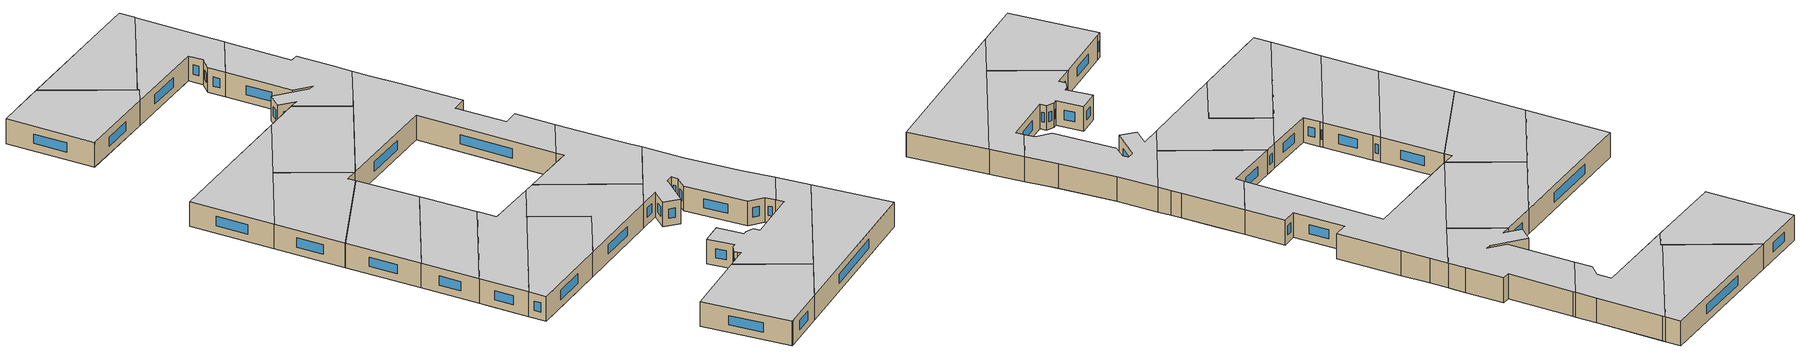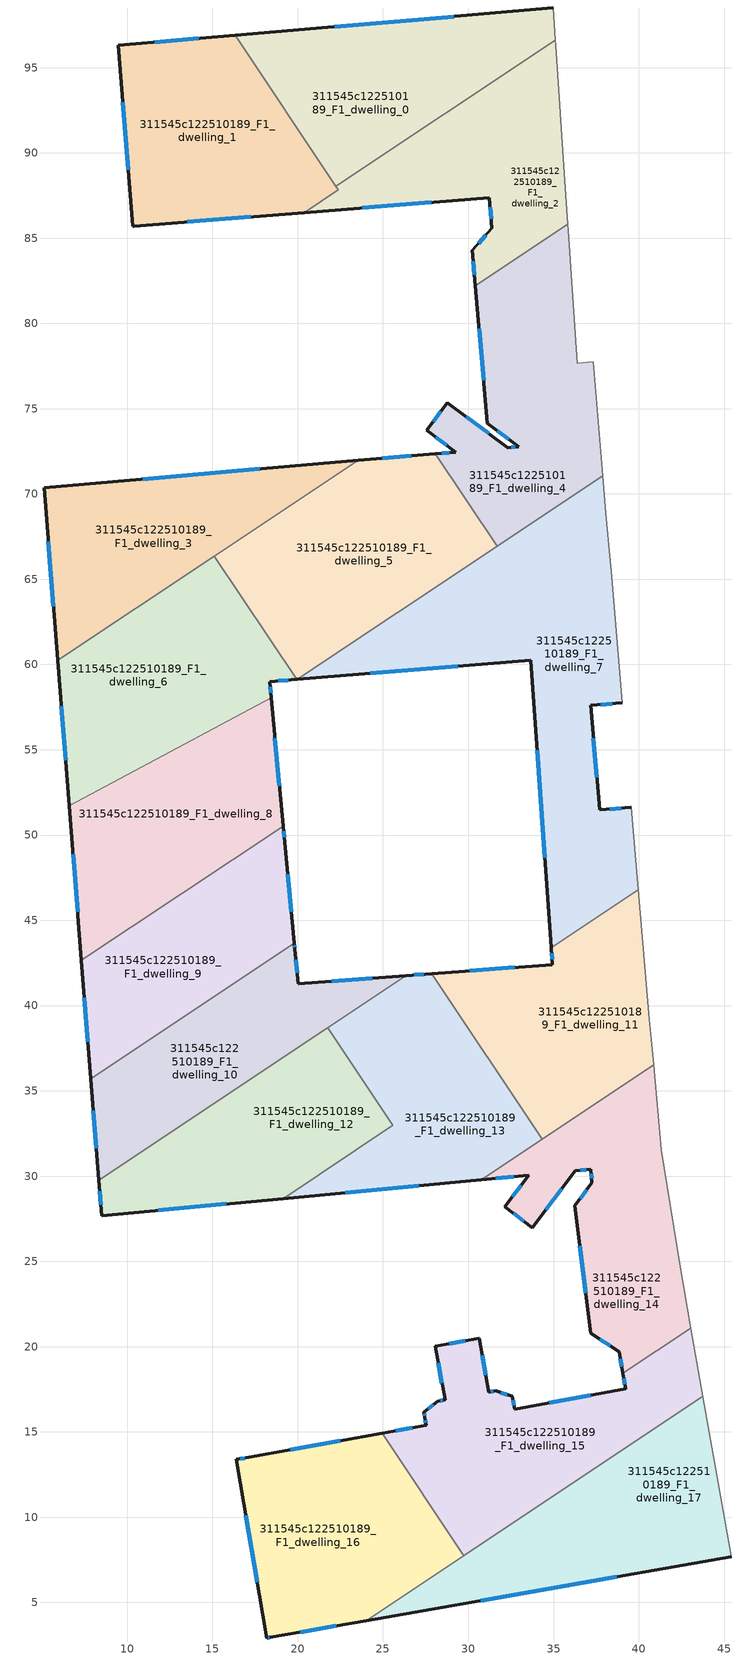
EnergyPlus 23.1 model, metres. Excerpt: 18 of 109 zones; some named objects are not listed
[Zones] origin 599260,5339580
311545c122510189_F1_dwelling_0
 floor to 311545c122510189_F0_dwelling_3 (EU_floor_Construction): 26.82,97.8 26.78,91.06 22.24,88.04 20.9,90.05 19.84,97.2 z3
 floor to 311545c122510189_F0_dwelling_4 (EU_floor_Construction): 19.84,97.2 20.9,90.05 16.34,96.9 z3
 floor to 311545c122510189_F0_dwelling_1 (EU_floor_Construction): 34.98,98.5 35.11,96.61 33.11,95.28 33.55,98.37 z3
 floor to 311545c122510189_F0_dwelling_2 (EU_floor_Construction): 33.55,98.37 33.11,95.28 26.78,91.06 26.82,97.8 27.08,97.82 z3
 wall outside (EU_wall_Construction): 34.98,98.5 16.34,96.9 z3:6
 wall adiabatic (EU_wall_Construction): 35.11,96.61 34.98,98.5 z3:6
 wall to 311545c122510189_F1_dwelling_2 (EU_wall_Construction): 22.24,88.04 35.11,96.61 z3:6
 wall to 311545c122510189_F1_dwelling_1 (EU_wall_Construction): 16.34,96.9 22.24,88.04 z3:6
 window (EU_Window_Construction): 29.14,98 22.19,97.4 z3.94:5.06
 ceiling to 311545c122510189_F2_dwelling_0 (EU_floor_Construction): 35.11,96.61 34.98,98.5 16.34,96.9 22.24,88.04 z6
311545c122510189_F1_dwelling_1
 floor to 311545c122510189_F0_dwelling_4 (EU_floor_Construction): 16.34,96.9 20.9,90.05 21.34,87.14 20.38,86.5 10.32,85.69 9.47,96.31 z3
 floor to 311545c122510189_F0_dwelling_3 (EU_floor_Construction): 20.9,90.05 22.38,87.83 21.34,87.14 z3
 wall outside (EU_wall_Construction): 16.34,96.9 9.47,96.31 10.32,85.69 10.38,85.69 20.38,86.5 z3:6
 wall to 311545c122510189_F1_dwelling_2 (EU_wall_Construction): 20.38,86.5 22.38,87.83 22.24,88.04 z3:6
 window (EU_Window_Construction): 13.52,85.95 17.24,86.25 / 9.74,92.98 10.05,89.02 / 14.19,96.72 11.63,96.5 z3.94:5.06
 ceiling to 311545c122510189_F2_dwelling_1 (EU_floor_Construction): 22.38,87.83 16.34,96.9 9.47,96.31 10.32,85.69 10.38,85.69 20.38,86.5 z6
311545c122510189_F1_dwelling_10
 floor to 311545c122510189_F0_dwelling_10 (EU_floor_Construction): 19.82,43.39 20.02,41.29 21.13,41.37 18.07,36.25 8.33,29.77 7.98,34.18 15.33,40.67 19.79,43.65 z3
 floor to 311545c122510189_F0_dwelling_11 (EU_floor_Construction): 26.35,41.76 18.07,36.25 21.13,41.37 z3
 floor to 311545c122510189_F0_dwelling_9 (EU_floor_Construction): 15.33,40.67 7.98,34.18 7.86,35.71 z3
 wall outside (EU_wall_Construction): 7.86,35.71 8.33,29.76 / 26.35,41.76 20.02,41.29 19.83,43.31 19.79,43.65 z3:6
 wall to 311545c122510189_F1_dwelling_9 (EU_wall_Construction): 19.79,43.65 7.86,35.71 z3:6
 wall to 311545c122510189_F1_dwelling_12 (EU_wall_Construction): 8.33,29.76 21.77,38.71 z3:6
 wall to 311545c122510189_F1_dwelling_13 (EU_wall_Construction): 21.77,38.71 26.35,41.76 z3:6
 window (EU_Window_Construction): 8.01,33.84 8.19,31.63 / 19.82,43.42 19.8,43.54 / 19.96,41.93 19.89,42.68 / 24.36,41.62 22,41.44 z3.94:5.06
 ceiling to 311545c122510189_F2_dwelling_10 (EU_floor_Construction): 26.35,41.76 20.02,41.29 19.83,43.31 19.79,43.65 7.86,35.71 8.33,29.76 z6
311545c122510189_F1_dwelling_11
 floor to 311545c122510189_F0_dwelling_17 (EU_floor_Construction): 40.28,43.21 40.62,39.21 40.74,38.02 40.88,36.53 36.44,33.57 31.61,42.15 34.94,42.4 34.87,43.39 37.19,44.94 z3
 floor to 311545c122510189_F0_dwelling_18 (EU_floor_Construction): 39.97,46.79 40.28,43.21 37.19,44.94 z3
 floor to 311545c122510189_F0_dwelling_16 (EU_floor_Construction): 31.61,42.15 36.44,33.57 34.33,32.16 27.86,41.88 z3
 wall outside (EU_wall_Construction): 34.87,43.39 34.94,42.4 27.86,41.88 z3:6
 wall to 311545c122510189_F1_dwelling_13 (EU_wall_Construction): 27.86,41.88 34.33,32.16 z3:6
 wall to 311545c122510189_F1_dwelling_7 (EU_wall_Construction): 39.97,46.79 34.87,43.39 z3:6
 wall adiabatic (EU_wall_Construction): 40.88,36.53 40.74,38.02 40.62,39.21 39.97,46.79 z3:6
 wall to 311545c122510189_F1_dwelling_14 (EU_wall_Construction): 34.33,32.16 40.88,36.53 z3:6
 window (EU_Window_Construction): 32.72,42.24 30.08,42.04 / 34.89,43.08 34.92,42.71 z3.94:5.06
 ceiling to 311545c122510189_F2_dwelling_11 (EU_floor_Construction): 40.88,36.53 40.74,38.02 40.62,39.21 39.97,46.79 34.87,43.39 34.94,42.4 27.86,41.88 34.33,32.16 z6
311545c122510189_F1_dwelling_12
 floor to 311545c122510189_F0_dwelling_11 (EU_floor_Construction): 21.77,38.71 25.59,32.98 19.14,28.68 13.22,28.12 18.07,36.25 z3
 floor to 311545c122510189_F0_dwelling_10 (EU_floor_Construction): 18.07,36.25 13.22,28.12 8.5,27.68 8.33,29.77 z3
 wall outside (EU_wall_Construction): 8.33,29.76 8.5,27.68 19.14,28.68 z3:6
 wall to 311545c122510189_F1_dwelling_13 (EU_wall_Construction): 19.14,28.68 25.59,32.98 21.77,38.71 z3:6
 window (EU_Window_Construction): 11.83,27.99 15.8,28.37 / 8.38,29.11 8.45,28.33 z3.94:5.06
 ceiling to 311545c122510189_F2_dwelling_12 (EU_floor_Construction): 25.59,32.98 21.77,38.71 8.33,29.76 8.5,27.68 19.14,28.68 z6
311545c122510189_F1_dwelling_13
 floor to 311545c122510189_F0_dwelling_16 (EU_floor_Construction): 27.86,41.88 34.33,32.16 30.75,29.78 24.99,29.24 27.39,41.84 z3
 floor to 311545c122510189_F0_dwelling_11 (EU_floor_Construction): 27.39,41.84 24.99,29.24 19.14,28.68 25.59,32.98 21.77,38.71 26.35,41.76 z3
 wall outside (EU_wall_Construction): 27.86,41.88 26.35,41.76 / 19.14,28.68 30.75,29.78 z3:6
 wall to 311545c122510189_F1_dwelling_14 (EU_wall_Construction): 30.75,29.78 34.33,32.16 z3:6
 window (EU_Window_Construction): 27.39,41.84 26.82,41.8 / 22.78,29.03 27.11,29.44 z3.94:5.06
 ceiling to 311545c122510189_F2_dwelling_13 (EU_floor_Construction): 34.33,32.16 27.86,41.88 26.35,41.76 21.77,38.71 25.59,32.98 19.14,28.68 30.75,29.78 z6
311545c122510189_F1_dwelling_14
 floor to 311545c122510189_F0_dwelling_15 (EU_floor_Construction): 38.26,30.34 42.47,22.87 42.7,22.95 42.39,24.87 43.06,21.09 39.07,18.43 38.84,19.7 37.18,20.78 36.25,28.26 37.25,29.62 37.2,30.39 38.18,30.49 z3
 floor to 311545c122510189_F0_dwelling_17 (EU_floor_Construction): 40.88,36.53 41.32,31.55 42.7,22.95 42.47,22.87 38.26,30.34 38.23,30.4 36.44,33.57 z3
 floor to 311545c122510189_F0_dwelling_16 (EU_floor_Construction): 36.44,33.57 38.18,30.49 36.28,30.31 33.77,26.98 32.15,28.2 33.54,30.05 30.75,29.78 z3
 wall outside (EU_wall_Construction): 30.75,29.78 33.54,30.05 32.15,28.2 33.77,26.98 36.28,30.31 37.2,30.39 37.25,29.62 36.25,28.26 37.18,20.78 38.84,19.7 39.07,18.43 z3:6
 wall adiabatic (EU_wall_Construction): 43.06,21.09 42.39,24.87 41.32,31.55 40.88,36.53 z3:6
 wall to 311545c122510189_F1_dwelling_15 (EU_wall_Construction): 39.07,18.43 43.06,21.09 z3:6
 window (EU_Window_Construction): 37.7,20.45 38.32,20.04 / 36.54,25.91 36.89,23.13 / 36.94,29.2 36.57,28.68 / 37.21,30.15 37.23,29.87 / 36.57,30.33 36.91,30.37 / 34.55,28.02 35.49,29.26 / 32.66,27.82 33.26,27.36 / 33.11,29.47 32.59,28.78 / 31.63,29.86 32.67,29.96 / 38.91,19.3 39,18.83 z3.94:5.06
 ceiling to 311545c122510189_F2_dwelling_14 (EU_floor_Construction): 43.06,21.09 42.39,24.87 41.32,31.55 40.88,36.53 30.75,29.78 33.54,30.05 32.15,28.2 33.77,26.98 36.28,30.31 37.2,30.39 37.25,29.62 36.25,28.26 37.18,20.78 38.84,19.7 39.07,18.43 z6
311545c122510189_F1_dwelling_15
 floor to 311545c122510189_F0_dwelling_13 (EU_floor_Construction): 29.89,20.37 31.1,8.65 29.74,7.74 25.32,14.37 25.35,15 27.54,15.4 27.46,15.83 27.4,16.15 28.21,16.8 28.64,16.88 28.07,20.04 z3
 floor to 311545c122510189_F0_dwelling_12 (EU_floor_Construction): 25.35,15 25.32,14.37 24.95,14.93 z3
 floor to 311545c122510189_F0_dwelling_14 (EU_floor_Construction): 37.41,17.19 38.37,13.49 31.1,8.65 29.89,20.37 30.64,20.5 31.21,17.34 31.6,17.41 32.59,17.09 32.72,16.34 z3
 floor to 311545c122510189_F0_dwelling_15 (EU_floor_Construction): 43.06,21.09 43.76,17.08 38.37,13.49 37.41,17.19 39.24,17.52 39.07,18.43 z3
 wall outside (EU_wall_Construction): 39.07,18.43 39.24,17.52 32.72,16.34 32.59,17.09 31.6,17.41 31.21,17.34 30.64,20.5 28.07,20.04 28.64,16.88 28.21,16.8 27.4,16.15 27.46,15.83 27.54,15.4 24.95,14.93 z3:6
 wall adiabatic (EU_wall_Construction): 43.76,17.08 43.06,21.09 z3:6
 wall to 311545c122510189_F1_dwelling_16 (EU_wall_Construction): 24.95,14.93 29.74,7.74 z3:6
 wall to 311545c122510189_F1_dwelling_17 (EU_wall_Construction): 29.74,7.74 43.76,17.08 z3:6
 window (EU_Window_Construction): 27.96,16.6 27.65,16.36 / 28.5,16.85 28.35,16.82 / 28.25,19.05 28.46,17.87 / 29.83,20.36 28.87,20.18 / 31.03,18.33 30.82,19.51 / 31.48,17.38 31.33,17.36 / 32.28,17.19 31.91,17.31 / 32.68,16.57 32.63,16.86 / 37.2,17.15 34.76,16.71 / 39.13,18.15 39.19,17.81 / 26.73,15.25 25.76,15.07 / 27.48,15.7 27.51,15.53 / 27.41,16.05 27.44,15.93 z3.94:5.06
 ceiling to 311545c122510189_F2_dwelling_15 (EU_floor_Construction): 43.76,17.08 43.06,21.09 39.07,18.43 39.24,17.52 32.72,16.34 32.59,17.09 31.6,17.41 31.21,17.34 30.64,20.5 28.07,20.04 28.64,16.88 28.21,16.8 27.4,16.15 27.46,15.83 27.54,15.4 24.95,14.93 29.74,7.74 z6
311545c122510189_F1_dwelling_16
 floor to 311545c122510189_F0_dwelling_12 (EU_floor_Construction): 24.95,14.93 25.32,14.37 24.94,4.54 24.02,3.93 18.4,2.95 18.2,2.92 16.41,13.38 17.12,13.51 z3
 floor to 311545c122510189_F0_dwelling_13 (EU_floor_Construction): 25.32,14.37 29.74,7.74 24.94,4.54 z3
 wall outside (EU_wall_Construction): 24.95,14.93 17.12,13.51 16.41,13.38 18.2,2.92 18.4,2.95 24.02,3.93 z3:6
 wall to 311545c122510189_F1_dwelling_17 (EU_wall_Construction): 24.02,3.93 29.74,7.74 z3:6
 window (EU_Window_Construction): 18.26,2.93 18.33,2.94 / 16.97,10.1 17.63,6.2 / 16.9,13.47 16.63,13.42 / 22.5,14.48 19.58,13.95 / 20.16,3.26 22.26,3.62 z3.94:5.06
 ceiling to 311545c122510189_F2_dwelling_16 (EU_floor_Construction): 29.74,7.74 24.95,14.93 17.12,13.51 16.41,13.38 18.2,2.92 18.4,2.95 24.02,3.93 z6
311545c122510189_F1_dwelling_17
 floor to 311545c122510189_F0_dwelling_14 (EU_floor_Construction): 38.37,13.49 40.1,6.74 31.46,5.23 31.1,8.65 z3
 floor to 311545c122510189_F0_dwelling_15 (EU_floor_Construction): 43.76,17.08 45.41,7.7 45.43,7.67 45.27,7.64 40.1,6.74 38.37,13.49 z3
 floor to 311545c122510189_F0_dwelling_13 (EU_floor_Construction): 31.1,8.65 31.46,5.23 24.92,4.09 24.94,4.54 z3
 floor to 311545c122510189_F0_dwelling_12 (EU_floor_Construction): 24.94,4.54 24.92,4.09 24.02,3.93 z3
 wall outside (EU_wall_Construction): 24.02,3.93 45.43,7.67 z3:6
 wall adiabatic (EU_wall_Construction): 45.43,7.67 45.41,7.7 43.76,17.08 z3:6
 window (EU_Window_Construction): 30.73,5.1 38.72,6.5 z3.94:5.06
 ceiling to 311545c122510189_F2_dwelling_17 (EU_floor_Construction): 45.43,7.67 45.41,7.7 43.76,17.08 24.02,3.93 z6
311545c122510189_F1_dwelling_2
 floor to 311545c122510189_F0_dwelling_1 (EU_floor_Construction): 35.11,96.61 35.12,96.39 35.67,88.36 35.83,85.82 30.42,82.22 30.24,84.28 31.39,85.58 31.24,87.38 31.99,87.44 33.11,95.28 z3
 floor to 311545c122510189_F0_dwelling_2 (EU_floor_Construction): 33.11,95.28 31.99,87.44 26.75,87.02 26.78,91.06 z3
 floor to 311545c122510189_F0_dwelling_3 (EU_floor_Construction): 26.78,91.06 26.75,87.02 21.42,86.59 21.34,87.14 22.38,87.83 22.24,88.04 z3
 floor to 311545c122510189_F0_dwelling_4 (EU_floor_Construction): 21.34,87.14 21.42,86.59 20.38,86.5 z3
 wall outside (EU_wall_Construction): 20.38,86.5 31.24,87.38 31.39,85.58 30.24,84.28 30.42,82.22 z3:6
 wall adiabatic (EU_wall_Construction): 35.83,85.82 35.67,88.36 35.13,96.33 35.11,96.61 z3:6
 wall to 311545c122510189_F1_dwelling_4 (EU_wall_Construction): 30.42,82.22 35.83,85.82 z3:6
 window (EU_Window_Construction): 30.3,83.63 30.37,82.86 / 31.03,85.17 30.6,84.69 / 31.29,86.82 31.34,86.14 / 23.78,86.78 27.83,87.1 z3.94:5.06
 ceiling to 311545c122510189_F2_dwelling_2 (EU_floor_Construction): 35.83,85.82 35.67,88.36 35.13,96.33 35.11,96.61 22.24,88.04 22.38,87.83 20.38,86.5 31.24,87.38 31.39,85.58 30.24,84.28 30.42,82.22 z6
311545c122510189_F1_dwelling_3
 floor to 311545c122510189_F0_dwelling_6 (EU_floor_Construction): 15.85,71.3 17.77,68.12 11.12,63.69 5.28,68.53 5.13,70.37 z3
 floor to 311545c122510189_F0_dwelling_5 (EU_floor_Construction): 23.54,71.96 17.77,68.12 15.85,71.3 z3
 floor to 311545c122510189_F0_dwelling_7 (EU_floor_Construction): 11.12,63.69 5.93,60.24 5.28,68.53 z3
 wall outside (EU_wall_Construction): 23.54,71.96 5.13,70.37 5.93,60.24 z3:6
 wall to 311545c122510189_F1_dwelling_6 (EU_wall_Construction): 5.93,60.24 15.12,66.35 z3:6
 wall to 311545c122510189_F1_dwelling_5 (EU_wall_Construction): 15.12,66.35 23.54,71.96 z3:6
 window (EU_Window_Construction): 5.38,67.2 5.68,63.41 / 17.77,71.46 10.9,70.87 z3.94:5.06
 ceiling to 311545c122510189_F2_dwelling_3 (EU_floor_Construction): 23.54,71.96 5.13,70.37 5.93,60.24 z6
311545c122510189_F1_dwelling_4
 floor to 311545c122510189_F0_dwelling_0 (EU_floor_Construction): 35.84,85.8 35.86,85.45 36.39,77.66 37.33,77.74 37.72,73.19 37.86,71.47 37.42,70.75 31.69,66.93 28.08,72.35 29.26,72.46 27.56,73.72 28.78,75.36 32.33,72.72 32.45,72.73 32.95,72.77 32.54,73.08 z3
 floor to 311545c122510189_F0_dwelling_18 (EU_floor_Construction): 37.86,71.47 37.9,71.07 37.42,70.75 z3
 floor to 311545c122510189_F0_dwelling_1 (EU_floor_Construction): 35.83,85.82 35.84,85.8 32.54,73.08 31.12,74.14 30.42,82.22 z3
 wall outside (EU_wall_Construction): 30.42,82.22 31.12,74.14 32.95,72.77 32.33,72.72 28.78,75.36 27.56,73.72 29.26,72.46 28.08,72.35 z3:6
 wall adiabatic (EU_wall_Construction): 37.9,71.07 37.72,73.19 37.33,77.74 36.39,77.66 35.86,85.45 35.83,85.82 z3:6
 wall to 311545c122510189_F1_dwelling_5 (EU_wall_Construction): 28.08,72.35 31.69,66.93 z3:6
 wall to 311545c122510189_F1_dwelling_7 (EU_wall_Construction): 31.69,66.93 37.9,71.07 z3:6
 window (EU_Window_Construction): 32.76,72.76 32.52,72.74 / 31.69,73.71 32.38,73.2 / 30.64,79.69 30.9,76.67 / 28.89,72.42 28.45,72.39 / 28.09,73.33 28.73,72.85 / 28.39,74.85 27.94,74.24 / 31.22,73.55 29.89,74.53 z3.94:5.06
 ceiling to 311545c122510189_F2_dwelling_4 (EU_floor_Construction): 37.9,71.07 37.72,73.19 37.33,77.74 36.39,77.66 35.86,85.45 35.83,85.82 30.42,82.22 31.12,74.14 32.95,72.77 32.33,72.72 28.78,75.36 27.56,73.72 29.26,72.46 28.08,72.35 31.69,66.93 z6
311545c122510189_F1_dwelling_5
 floor to 311545c122510189_F0_dwelling_5 (EU_floor_Construction): 26.96,72.26 29.14,65.23 22.28,60.67 17.78,68.12 23.54,71.96 26.76,72.24 z3
 floor to 311545c122510189_F0_dwelling_0 (EU_floor_Construction): 28.08,72.35 31.69,66.93 29.14,65.23 26.96,72.26 27.37,72.29 z3
 floor to 311545c122510189_F0_dwelling_6 (EU_floor_Construction): 17.78,68.12 22.28,60.67 19.96,59.12 19.93,59.12 15.12,66.35 z3
 wall outside (EU_wall_Construction): 19.93,59.12 19.96,59.12 / 28.08,72.35 23.54,71.96 z3:6
 wall to 311545c122510189_F1_dwelling_6 (EU_wall_Construction): 15.12,66.35 19.93,59.12 z3:6
 wall to 311545c122510189_F1_dwelling_7 (EU_wall_Construction): 19.96,59.12 31.69,66.93 z3:6
 window (EU_Window_Construction): 26.66,72.23 24.96,72.08 z3.94:5.06
 ceiling to 311545c122510189_F2_dwelling_5 (EU_floor_Construction): 31.69,66.93 28.08,72.35 23.54,71.96 15.12,66.35 19.93,59.12 19.96,59.12 z6
311545c122510189_F1_dwelling_6
 floor to 311545c122510189_F0_dwelling_7 (EU_floor_Construction): 18.35,58.99 18.44,58.04 12.8,55.03 6.18,57.05 5.93,60.24 11.12,63.69 16.95,58.88 z3
 floor to 311545c122510189_F0_dwelling_8 (EU_floor_Construction): 12.8,55.03 6.6,51.72 6.18,57.05 z3
 floor to 311545c122510189_F0_dwelling_6 (EU_floor_Construction): 15.12,66.35 19.93,59.12 16.95,58.88 11.12,63.69 z3
 wall outside (EU_wall_Construction): 18.44,58.04 18.35,58.99 19.93,59.12 / 5.93,60.24 6.6,51.71 z3:6
 wall to 311545c122510189_F1_dwelling_8 (EU_wall_Construction): 6.6,51.71 18.44,58.04 z3:6
 window (EU_Window_Construction): 18.85,59.03 19.44,59.08 / 18.41,58.34 18.38,58.69 / 6.14,57.56 6.39,54.39 z3.94:5.06
 ceiling to 311545c122510189_F2_dwelling_6 (EU_floor_Construction): 18.44,58.04 18.35,58.99 19.93,59.12 15.12,66.35 5.93,60.24 6.6,51.71 z6
311545c122510189_F1_dwelling_7
 floor to 311545c122510189_F0_dwelling_18 (EU_floor_Construction): 37.9,71.07 38.08,68.87 38.38,65.48 39.03,57.76 37.17,57.6 37.71,51.47 39.56,51.63 39.97,46.79 37.19,44.94 34.66,46.35 33.68,60.25 30.87,60.02 37.42,70.75 z3
 floor to 311545c122510189_F0_dwelling_0 (EU_floor_Construction): 37.42,70.75 30.87,60.02 30.75,60.01 29.14,65.23 z3
 floor to 311545c122510189_F0_dwelling_17 (EU_floor_Construction): 37.19,44.94 34.87,43.39 34.66,46.35 z3
 floor to 311545c122510189_F0_dwelling_5 (EU_floor_Construction): 29.14,65.23 30.75,60.01 23.06,59.38 22.28,60.67 z3
 floor to 311545c122510189_F0_dwelling_6 (EU_floor_Construction): 22.28,60.67 23.06,59.38 19.96,59.12 z3
 wall outside (EU_wall_Construction): 39.56,51.63 37.71,51.47 37.17,57.6 39.03,57.76 / 19.96,59.12 33.68,60.25 34.87,43.39 z3:6
 wall adiabatic (EU_wall_Construction): 39.97,46.79 39.56,51.63 / 39.03,57.76 38.38,65.48 38.08,68.87 37.9,71.07 z3:6
 window (EU_Window_Construction): 37.76,57.65 38.45,57.71 / 37.54,53.39 37.34,55.68 / 38.98,51.58 38.29,51.52 / 34.05,54.96 34.49,48.67 / 24.26,59.48 29.38,59.89 z3.94:5.06
 ceiling to 311545c122510189_F2_dwelling_7 (EU_floor_Construction): 39.97,46.79 39.56,51.63 37.71,51.47 37.17,57.6 39.03,57.76 38.38,65.48 38.08,68.87 37.9,71.07 19.96,59.12 33.68,60.25 34.87,43.39 z6
311545c122510189_F1_dwelling_8
 floor to 311545c122510189_F0_dwelling_8 (EU_floor_Construction): 18.9,53.17 19.15,50.55 19.15,50.52 14.8,47.63 7.08,45.6 6.6,51.72 12.8,55.03 z3
 floor to 311545c122510189_F0_dwelling_7 (EU_floor_Construction): 18.44,58.04 18.9,53.17 12.8,55.03 z3
 floor to 311545c122510189_F0_dwelling_9 (EU_floor_Construction): 14.8,47.63 7.32,42.65 7.08,45.6 z3
 wall outside (EU_wall_Construction): 19.15,50.53 18.44,58.04 / 6.6,51.71 7.32,42.64 z3:6
 wall to 311545c122510189_F1_dwelling_9 (EU_wall_Construction): 7.32,42.64 19.15,50.53 z3:6
 window (EU_Window_Construction): 18.93,52.88 18.66,55.69 / 6.83,48.87 7.09,45.49 z3.94:5.06
 ceiling to 311545c122510189_F2_dwelling_8 (EU_floor_Construction): 19.15,50.53 18.44,58.04 6.6,51.71 7.32,42.64 z6
311545c122510189_F1_dwelling_9
 floor to 311545c122510189_F0_dwelling_9 (EU_floor_Construction): 19.31,48.82 19.71,44.55 15.33,40.67 7.86,35.71 7.32,42.65 14.8,47.63 z3
 floor to 311545c122510189_F0_dwelling_10 (EU_floor_Construction): 19.71,44.55 19.79,43.65 15.33,40.67 z3
 floor to 311545c122510189_F0_dwelling_8 (EU_floor_Construction): 19.15,50.52 19.23,49.57 19.31,48.82 14.8,47.63 z3
 wall outside (EU_wall_Construction): 19.79,43.65 19.23,49.57 19.15,50.53 / 7.32,42.64 7.86,35.71 z3:6
 window (EU_Window_Construction): 19.21,49.87 19.18,50.23 / 19.62,45.51 19.41,47.71 / 7.49,40.47 7.69,37.88 z3.94:5.06
 ceiling to 311545c122510189_F2_dwelling_9 (EU_floor_Construction): 19.79,43.65 19.23,49.57 19.15,50.53 7.32,42.64 7.86,35.71 z6
[Building]
EU S2 Campaign: North Axis=0; Terrain=City; Solar Distribution=FullExterior
[Site:Location]
Vienna: Latitude=48; Longitude=16.5; Time Zone=1; Elevation=183
[SizingPeriod:WeatherFileDays]
AnnualSizingPeriod: Begin Month=1; Begin Day of Month=1; End Month=12; End Day of Month=31; Day of Week for Start Day=Monday; Use Weather File Daylight Saving Period=No; Use Weather File Rain and Snow Indicators=No
[MATERIAL]
EU_InternalMass_Material: Roughness=MediumRough; Thickness=0.1; Conductivity=1; Density=1800; Specific Heat=900; Thermal Absorptance=0.9; Solar Absorptance=0.7; Visible Absorptance=0.7
[MATERIAL:NOMASS] Roughness=MediumRough; Thermal Absorptance=0.9; Solar Absorptance=0.7; Visible Absorptance=0.7
Name | Thermal Resistance
EU_wall_NoMass | 0.914258
EU_floor_NoMass | 1.09711
[WINDOWMATERIAL:SIMPLEGLAZINGSYSTEM]
EU_Window_SimpleGlazing: UFactor=2.09642; Solar Heat Gain Coefficient=0.65; Visible Transmittance=0.65
[CONSTRUCTION]
EU_wall_Construction: EU_wall_NoMass
EU_floor_Construction: EU_floor_NoMass
EU_Window_Construction: EU_Window_SimpleGlazing
EU_InternalMass_Construction: EU_InternalMass_Material
[ZONE] Type=1; Multiplier=1; Ceiling Height=autocalculate; Floor Area=autocalculate; Part of Total Floor Area=Yes
Name | Volume
311545c122510189_F1_dwelling_0 | 299.782
311545c122510189_F1_dwelling_1 | 311.32
311545c122510189_F1_dwelling_10 | 258.295
311545c122510189_F1_dwelling_11 | 295.925
311545c122510189_F1_dwelling_12 | 280.53
311545c122510189_F1_dwelling_13 | 295.909
311545c122510189_F1_dwelling_14 | 290.134
311545c122510189_F1_dwelling_15 | 321.895
311545c122510189_F1_dwelling_16 | 321.857
311545c122510189_F1_dwelling_17 | 311.333
311545c122510189_F1_dwelling_2 | 260.958
311545c122510189_F1_dwelling_3 | 281.851
311545c122510189_F1_dwelling_4 | 320.472
311545c122510189_F1_dwelling_5 | 355.345
311545c122510189_F1_dwelling_6 | 324.413
311545c122510189_F1_dwelling_7 | 503.528
311545c122510189_F1_dwelling_8 | 309.697
311545c122510189_F1_dwelling_9 | 260.325
[INTERNALMASS] Construction=EU_InternalMass_Construction
Name | Zone or ZoneList | Surface Area
311545c122510189_F1_dwelling_0_EU_InternalMass | 311545c122510189_F1_dwelling_0 | 99.9228
311545c122510189_F1_dwelling_1_EU_InternalMass | 311545c122510189_F1_dwelling_1 | 103.773
311545c122510189_F1_dwelling_2_EU_InternalMass | 311545c122510189_F1_dwelling_2 | 86.988
311545c122510189_F1_dwelling_3_EU_InternalMass | 311545c122510189_F1_dwelling_3 | 93.9516
311545c122510189_F1_dwelling_4_EU_InternalMass | 311545c122510189_F1_dwelling_4 | 106.824
311545c122510189_F1_dwelling_5_EU_InternalMass | 311545c122510189_F1_dwelling_5 | 118.447
311545c122510189_F1_dwelling_6_EU_InternalMass | 311545c122510189_F1_dwelling_6 | 108.129
311545c122510189_F1_dwelling_7_EU_InternalMass | 311545c122510189_F1_dwelling_7 | 167.845
311545c122510189_F1_dwelling_8_EU_InternalMass | 311545c122510189_F1_dwelling_8 | 103.227
311545c122510189_F1_dwelling_9_EU_InternalMass | 311545c122510189_F1_dwelling_9 | 86.7707
311545c122510189_F1_dwelling_10_EU_InternalMass | 311545c122510189_F1_dwelling_10 | 86.1005
311545c122510189_F1_dwelling_11_EU_InternalMass | 311545c122510189_F1_dwelling_11 | 98.6419
311545c122510189_F1_dwelling_12_EU_InternalMass | 311545c122510189_F1_dwelling_12 | 93.5087
311545c122510189_F1_dwelling_13_EU_InternalMass | 311545c122510189_F1_dwelling_13 | 98.6368
311545c122510189_F1_dwelling_14_EU_InternalMass | 311545c122510189_F1_dwelling_14 | 96.712
311545c122510189_F1_dwelling_15_EU_InternalMass | 311545c122510189_F1_dwelling_15 | 107.296
311545c122510189_F1_dwelling_16_EU_InternalMass | 311545c122510189_F1_dwelling_16 | 107.286
311545c122510189_F1_dwelling_17_EU_InternalMass | 311545c122510189_F1_dwelling_17 | 103.778
[OTHEREQUIPMENT] Fuel Type=Electricity; Design Level Calculation Method=Watts/Area; Power per Zone Floor Area=1; Fraction Latent=0; Fraction Radiant=0; Fraction Lost=0; Carbon Dioxide Generation Rate=0; EndUse Subcategory=EU_Step8_InternalGains
Name | Zone or ZoneList or Space or SpaceList | Schedule
EU_Step8_InternalGain_311545c122510189_F1_dwelling_0_f000 | 311545c122510189_F1_dwelling_0 | EU_Step8_GainSchedule_311545c122510189_F1_dwelling_0_f000
EU_Step8_InternalGain_311545c122510189_F1_dwelling_1_f000 | 311545c122510189_F1_dwelling_1 | EU_Step8_GainSchedule_311545c122510189_F1_dwelling_1_f000
EU_Step8_InternalGain_311545c122510189_F1_dwelling_2_f000 | 311545c122510189_F1_dwelling_2 | EU_Step8_GainSchedule_311545c122510189_F1_dwelling_2_f000
EU_Step8_InternalGain_311545c122510189_F1_dwelling_3_f000 | 311545c122510189_F1_dwelling_3 | EU_Step8_GainSchedule_311545c122510189_F1_dwelling_3_f000
EU_Step8_InternalGain_311545c122510189_F1_dwelling_4_f000 | 311545c122510189_F1_dwelling_4 | EU_Step8_GainSchedule_311545c122510189_F1_dwelling_4_f000
EU_Step8_InternalGain_311545c122510189_F1_dwelling_5_f000 | 311545c122510189_F1_dwelling_5 | EU_Step8_GainSchedule_311545c122510189_F1_dwelling_5_f000
EU_Step8_InternalGain_311545c122510189_F1_dwelling_6_f000 | 311545c122510189_F1_dwelling_6 | EU_Step8_GainSchedule_311545c122510189_F1_dwelling_6_f000
EU_Step8_InternalGain_311545c122510189_F1_dwelling_7_f000 | 311545c122510189_F1_dwelling_7 | EU_Step8_GainSchedule_311545c122510189_F1_dwelling_7_f000
EU_Step8_InternalGain_311545c122510189_F1_dwelling_8_f000 | 311545c122510189_F1_dwelling_8 | EU_Step8_GainSchedule_311545c122510189_F1_dwelling_8_f000
EU_Step8_InternalGain_311545c122510189_F1_dwelling_9_f000 | 311545c122510189_F1_dwelling_9 | EU_Step8_GainSchedule_311545c122510189_F1_dwelling_9_f000
EU_Step8_InternalGain_311545c122510189_F1_dwelling_10_f000 | 311545c122510189_F1_dwelling_10 | EU_Step8_GainSchedule_311545c122510189_F1_dwelling_10_f000
EU_Step8_InternalGain_311545c122510189_F1_dwelling_11_f000 | 311545c122510189_F1_dwelling_11 | EU_Step8_GainSchedule_311545c122510189_F1_dwelling_11_f000
EU_Step8_InternalGain_311545c122510189_F1_dwelling_12_f000 | 311545c122510189_F1_dwelling_12 | EU_Step8_GainSchedule_311545c122510189_F1_dwelling_12_f000
EU_Step8_InternalGain_311545c122510189_F1_dwelling_13_f000 | 311545c122510189_F1_dwelling_13 | EU_Step8_GainSchedule_311545c122510189_F1_dwelling_13_f000
EU_Step8_InternalGain_311545c122510189_F1_dwelling_14_f000 | 311545c122510189_F1_dwelling_14 | EU_Step8_GainSchedule_311545c122510189_F1_dwelling_14_f000
EU_Step8_InternalGain_311545c122510189_F1_dwelling_15_f000 | 311545c122510189_F1_dwelling_15 | EU_Step8_GainSchedule_311545c122510189_F1_dwelling_15_f000
EU_Step8_InternalGain_311545c122510189_F1_dwelling_16_f000 | 311545c122510189_F1_dwelling_16 | EU_Step8_GainSchedule_311545c122510189_F1_dwelling_16_f000
EU_Step8_InternalGain_311545c122510189_F1_dwelling_17_f000 | 311545c122510189_F1_dwelling_17 | EU_Step8_GainSchedule_311545c122510189_F1_dwelling_17_f000
[ZONEVENTILATION:DESIGNFLOWRATE] Schedule=EU_AlwaysOn; Design Flow Rate Calculation Method=AirChanges/Hour; Air Changes per Hour=0.546891; Ventilation Type=Natural; Fan Pressure Rise=0; Fan Total Efficiency=1; Constant Term Coefficient=1; Temperature Term Coefficient=0; Velocity Term Coefficient=0; Velocity Squared Term Coefficient=0; Minimum Indoor Temperature=-100; Maximum Indoor Temperature=100; Delta Temperature=-100; Minimum Outdoor Temperature=-100; Maximum Outdoor Temperature=100; Maximum Wind Speed=40
Name | Zone or ZoneList or Space or SpaceList
EU_ConstantAir_311545c122510189_F1_dwelling_0 | 311545c122510189_F1_dwelling_0
EU_ConstantAir_311545c122510189_F1_dwelling_1 | 311545c122510189_F1_dwelling_1
EU_ConstantAir_311545c122510189_F1_dwelling_2 | 311545c122510189_F1_dwelling_2
EU_ConstantAir_311545c122510189_F1_dwelling_3 | 311545c122510189_F1_dwelling_3
EU_ConstantAir_311545c122510189_F1_dwelling_4 | 311545c122510189_F1_dwelling_4
EU_ConstantAir_311545c122510189_F1_dwelling_5 | 311545c122510189_F1_dwelling_5
EU_ConstantAir_311545c122510189_F1_dwelling_6 | 311545c122510189_F1_dwelling_6
EU_ConstantAir_311545c122510189_F1_dwelling_7 | 311545c122510189_F1_dwelling_7
EU_ConstantAir_311545c122510189_F1_dwelling_8 | 311545c122510189_F1_dwelling_8
EU_ConstantAir_311545c122510189_F1_dwelling_9 | 311545c122510189_F1_dwelling_9
EU_ConstantAir_311545c122510189_F1_dwelling_10 | 311545c122510189_F1_dwelling_10
EU_ConstantAir_311545c122510189_F1_dwelling_11 | 311545c122510189_F1_dwelling_11
EU_ConstantAir_311545c122510189_F1_dwelling_12 | 311545c122510189_F1_dwelling_12
EU_ConstantAir_311545c122510189_F1_dwelling_13 | 311545c122510189_F1_dwelling_13
EU_ConstantAir_311545c122510189_F1_dwelling_14 | 311545c122510189_F1_dwelling_14
EU_ConstantAir_311545c122510189_F1_dwelling_15 | 311545c122510189_F1_dwelling_15
EU_ConstantAir_311545c122510189_F1_dwelling_16 | 311545c122510189_F1_dwelling_16
EU_ConstantAir_311545c122510189_F1_dwelling_17 | 311545c122510189_F1_dwelling_17
[HVACTEMPLATE:ZONE:IDEALLOADSAIRSYSTEM] System Availability Schedule=EU_AlwaysOn; Maximum Heating Supply Air Temperature=50; Minimum Cooling Supply Air Temperature=13; Maximum Heating Supply Air Humidity Ratio=0.0156; Minimum Cooling Supply Air Humidity Ratio=0.0077; Heating Limit=NoLimit; Cooling Limit=NoLimit; Heating Availability Schedule=EU_AlwaysOn; Cooling Availability Schedule=EU_CoolingOff; Dehumidification Control Type=ConstantSensibleHeatRatio; Cooling Sensible Heat Ratio=0.7; Dehumidification Setpoint=60; Humidification Control Type=None; Humidification Setpoint=30; Outdoor Air Method=None; Outdoor Air Flow Rate per Person=0.00944; Outdoor Air Flow Rate per Zone Floor Area=0; Outdoor Air Flow Rate per Zone=0; Demand Controlled Ventilation Type=None; Outdoor Air Economizer Type=NoEconomizer; Heat Recovery Type=None; Sensible Heat Recovery Effectiveness=0.7; Latent Heat Recovery Effectiveness=0.65
Name | Template Thermostat
311545c122510189_F1_dwelling_0 | EU_HeatOnly_311545c122510189_F1_dwelling_0
311545c122510189_F1_dwelling_1 | EU_HeatOnly_311545c122510189_F1_dwelling_1
311545c122510189_F1_dwelling_2 | EU_HeatOnly_311545c122510189_F1_dwelling_2
311545c122510189_F1_dwelling_3 | EU_HeatOnly_311545c122510189_F1_dwelling_3
311545c122510189_F1_dwelling_4 | EU_HeatOnly_311545c122510189_F1_dwelling_4
311545c122510189_F1_dwelling_5 | EU_HeatOnly_311545c122510189_F1_dwelling_5
311545c122510189_F1_dwelling_6 | EU_HeatOnly_311545c122510189_F1_dwelling_6
311545c122510189_F1_dwelling_7 | EU_HeatOnly_311545c122510189_F1_dwelling_7
311545c122510189_F1_dwelling_8 | EU_HeatOnly_311545c122510189_F1_dwelling_8
311545c122510189_F1_dwelling_9 | EU_HeatOnly_311545c122510189_F1_dwelling_9
311545c122510189_F1_dwelling_10 | EU_HeatOnly_311545c122510189_F1_dwelling_10
311545c122510189_F1_dwelling_11 | EU_HeatOnly_311545c122510189_F1_dwelling_11
311545c122510189_F1_dwelling_12 | EU_HeatOnly_311545c122510189_F1_dwelling_12
311545c122510189_F1_dwelling_13 | EU_HeatOnly_311545c122510189_F1_dwelling_13
311545c122510189_F1_dwelling_14 | EU_HeatOnly_311545c122510189_F1_dwelling_14
311545c122510189_F1_dwelling_15 | EU_HeatOnly_311545c122510189_F1_dwelling_15
311545c122510189_F1_dwelling_16 | EU_HeatOnly_311545c122510189_F1_dwelling_16
311545c122510189_F1_dwelling_17 | EU_HeatOnly_311545c122510189_F1_dwelling_17
[SIZING:ZONE] Zone Cooling Design Supply Air Temperature Input Method=SupplyAirTemperature; Zone Cooling Design Supply Air Temperature=13; Zone Heating Design Supply Air Temperature Input Method=SupplyAirTemperature; Zone Heating Design Supply Air Temperature=50; Zone Cooling Design Supply Air Humidity Ratio=0.008; Zone Heating Design Supply Air Humidity Ratio=0.008; Cooling Design Air Flow Method=DesignDay; Cooling Design Air Flow Rate=0; Cooling Minimum Air Flow per Zone Floor Area=0.000762; Cooling Minimum Air Flow=0; Cooling Minimum Air Flow Fraction=0.2; Heating Design Air Flow Method=DesignDay; Heating Design Air Flow Rate=0; Heating Maximum Air Flow per Zone Floor Area=0.002032; Heating Maximum Air Flow=0.141576; Heating Maximum Air Flow Fraction=0.3; Account for Dedicated Outdoor Air System=No; Dedicated Outdoor Air System Control Strategy=NeutralSupplyAir; Dedicated Outdoor Air Low Setpoint Temperature for Design=autosize; Dedicated Outdoor Air High Setpoint Temperature for Design=autosize; Zone Load Sizing Method=Sensible Load Only No Latent Load; Zone Latent Cooling Design Supply Air Humidity Ratio Input Method=HumidityRatioDifference; Zone Cooling Design Supply Air Humidity Ratio Difference=0.005; Zone Latent Heating Design Supply Air Humidity Ratio Input Method=HumidityRatioDifference; Zone Humidification Design Supply Air Humidity Ratio Difference=0.005
311545c122510189_F1_dwelling_0; 311545c122510189_F1_dwelling_1; 311545c122510189_F1_dwelling_2; 311545c122510189_F1_dwelling_3; 311545c122510189_F1_dwelling_4; 311545c122510189_F1_dwelling_5; 311545c122510189_F1_dwelling_6; 311545c122510189_F1_dwelling_7; 311545c122510189_F1_dwelling_8; 311545c122510189_F1_dwelling_9; 311545c122510189_F1_dwelling_10; 311545c122510189_F1_dwelling_11; 311545c122510189_F1_dwelling_12; 311545c122510189_F1_dwelling_13; 311545c122510189_F1_dwelling_14; 311545c122510189_F1_dwelling_15; 311545c122510189_F1_dwelling_16; 311545c122510189_F1_dwelling_17
[SCHEDULE:CONSTANT]
Name | Hourly Value
EU_AlwaysOn | 1
EU_CoolingOff | 0
[SCHEDULE:FILE] Column Number=1; Rows to Skip at Top=0; Number of Hours of Data=8760; Column Separator=Comma; Interpolate to Timestep=No; Minutes per Item=60; Adjust Schedule for Daylight Savings=Yes
Name | File
EU_Step8_GainSchedule_311545c122510189_F1_dwelling_0_f000 | ../../schedules/311545c122510189/311545c122510189_F1_dwelling_0_f000_gain.csv
EU_Step8_GainSchedule_311545c122510189_F1_dwelling_1_f000 | ../../schedules/311545c122510189/311545c122510189_F1_dwelling_1_f000_gain.csv
EU_Step8_GainSchedule_311545c122510189_F1_dwelling_2_f000 | ../../schedules/311545c122510189/311545c122510189_F1_dwelling_2_f000_gain.csv
EU_Step8_GainSchedule_311545c122510189_F1_dwelling_3_f000 | ../../schedules/311545c122510189/311545c122510189_F1_dwelling_3_f000_gain.csv
EU_Step8_GainSchedule_311545c122510189_F1_dwelling_4_f000 | ../../schedules/311545c122510189/311545c122510189_F1_dwelling_4_f000_gain.csv
EU_Step8_GainSchedule_311545c122510189_F1_dwelling_5_f000 | ../../schedules/311545c122510189/311545c122510189_F1_dwelling_5_f000_gain.csv
EU_Step8_GainSchedule_311545c122510189_F1_dwelling_6_f000 | ../../schedules/311545c122510189/311545c122510189_F1_dwelling_6_f000_gain.csv
EU_Step8_GainSchedule_311545c122510189_F1_dwelling_7_f000 | ../../schedules/311545c122510189/311545c122510189_F1_dwelling_7_f000_gain.csv
EU_Step8_GainSchedule_311545c122510189_F1_dwelling_8_f000 | ../../schedules/311545c122510189/311545c122510189_F1_dwelling_8_f000_gain.csv
EU_Step8_GainSchedule_311545c122510189_F1_dwelling_9_f000 | ../../schedules/311545c122510189/311545c122510189_F1_dwelling_9_f000_gain.csv
EU_Step8_GainSchedule_311545c122510189_F1_dwelling_10_f000 | ../../schedules/311545c122510189/311545c122510189_F1_dwelling_10_f000_gain.csv
EU_Step8_GainSchedule_311545c122510189_F1_dwelling_11_f000 | ../../schedules/311545c122510189/311545c122510189_F1_dwelling_11_f000_gain.csv
EU_Step8_GainSchedule_311545c122510189_F1_dwelling_12_f000 | ../../schedules/311545c122510189/311545c122510189_F1_dwelling_12_f000_gain.csv
EU_Step8_GainSchedule_311545c122510189_F1_dwelling_13_f000 | ../../schedules/311545c122510189/311545c122510189_F1_dwelling_13_f000_gain.csv
EU_Step8_GainSchedule_311545c122510189_F1_dwelling_14_f000 | ../../schedules/311545c122510189/311545c122510189_F1_dwelling_14_f000_gain.csv
EU_Step8_GainSchedule_311545c122510189_F1_dwelling_15_f000 | ../../schedules/311545c122510189/311545c122510189_F1_dwelling_15_f000_gain.csv
EU_Step8_GainSchedule_311545c122510189_F1_dwelling_16_f000 | ../../schedules/311545c122510189/311545c122510189_F1_dwelling_16_f000_gain.csv
EU_Step8_GainSchedule_311545c122510189_F1_dwelling_17_f000 | ../../schedules/311545c122510189/311545c122510189_F1_dwelling_17_f000_gain.csv
